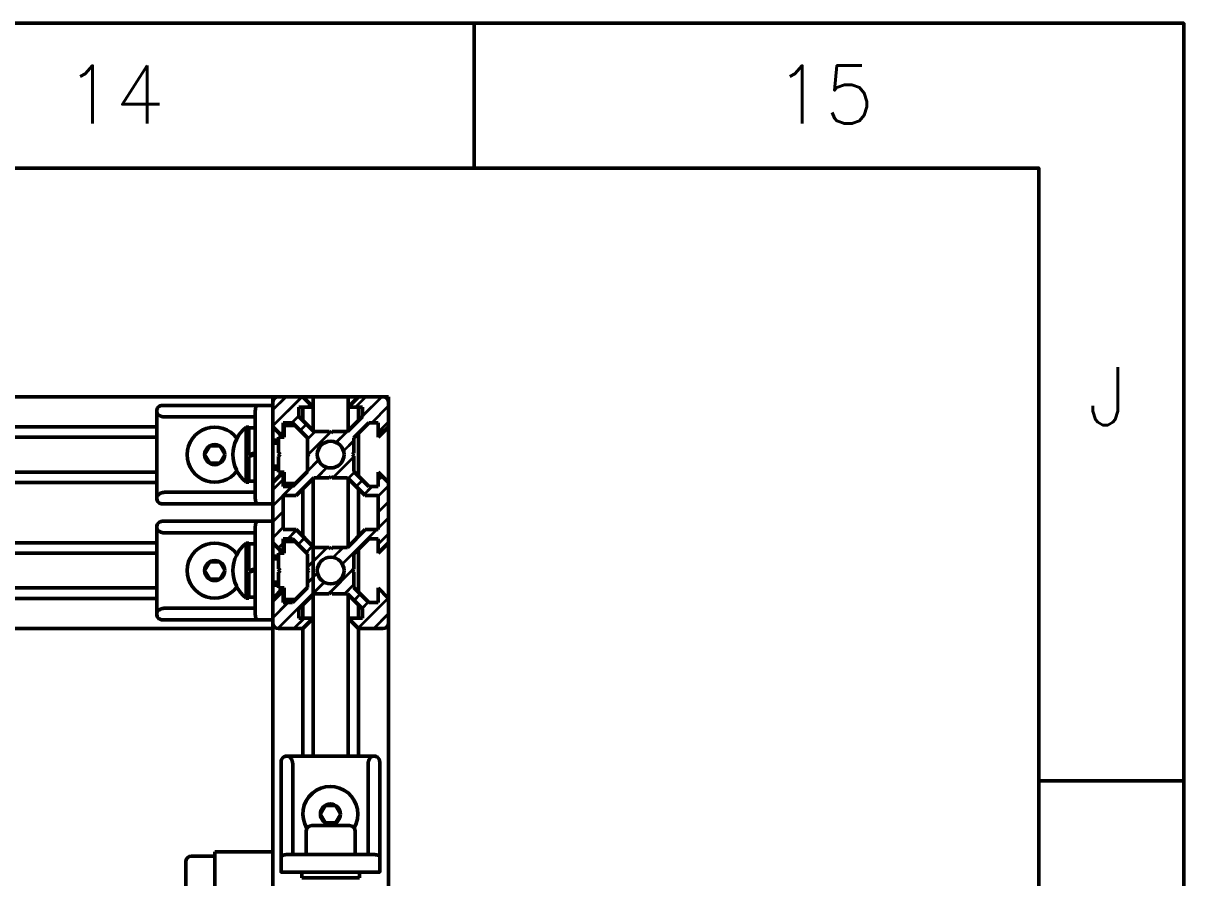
# Model space of a CAD drawing. Extents: x 28090 to 29926, y -10629 to -9321.
# Drawn here: x 29725.5 to 29925.7, y -9468.9 to -9321.4 of the extents above; entities that cross this region are included whole.
import ezdxf

# ---------------------------------------------------------------- set-up
doc = ezdxf.new("R2010")
doc.units = 0
doc.layers.add('Cotas', color=90, linetype='Continuous')
doc.layers.add('Hachura', color=9, linetype='Continuous')
for name, color, linetype, lineweight in [('Fixação e Transmissão', 5, 'Continuous', 50), ('Perfis e Cantoneiras', 2, 'Continuous', 50), ('Peças Usinadas', 120, 'Continuous', 50)]:
    doc.layers.add(name, color=color, linetype=linetype, lineweight=lineweight)
doc.styles.get("Standard").update_dxf_attribs({"font": 'romans.shx'})

msp = doc.modelspace()

# ---------------------------------------------------------------- hatches: boundary and pattern name
at = {"layer": 'Hachura'}
h = msp.add_hatch(dxfattribs=at)
h.set_pattern_fill('JIS_LC_8A', color=256, scale=0.25, angle=180.000005)
h.paths.add_polyline_path([(29784.033, -9422.468), (29783.333, -9421.768), (29781.533, -9419.968), (29781.433, -9419.868), (29778.783, -9419.868), (29778.533, -9419.618), (29778.283, -9419.868), (29775.633, -9419.868), (29775.533, -9419.968), (29773.733, -9421.768), (29773.033, -9422.468), (29773.033, -9424.068), (29773.733, -9424.068), (29775.533, -9424.068), (29773.733, -9425.868), (29769.533, -9425.868, -0.4142136), (29768.533, -9424.868), (29768.533, -9420.668), (29770.333, -9418.868), (29770.333, -9421.368), (29771.933, -9421.368), (29773.733, -9419.568), (29774.533, -9418.768), (29774.533, -9416.118), (29774.783, -9415.868), (29774.533, -9415.618), (29774.533, -9412.968), (29773.733, -9412.168), (29771.933, -9410.368), (29770.333, -9410.368), (29770.333, -9412.868), (29768.533, -9411.068), (29768.533, -9400.668), (29770.333, -9398.868), (29770.333, -9401.368), (29771.933, -9401.368), (29773.733, -9399.568), (29774.533, -9398.768), (29774.533, -9396.118), (29774.783, -9395.868), (29774.533, -9395.618), (29774.533, -9392.968), (29773.733, -9392.168), (29771.933, -9390.368), (29770.333, -9390.368), (29770.333, -9392.868), (29768.533, -9391.068), (29768.533, -9386.868, -0.4142136), (29769.533, -9385.868), (29773.733, -9385.868), (29775.533, -9387.668), (29773.733, -9387.668), (29773.033, -9387.668), (29773.033, -9389.268), (29773.733, -9389.968), (29775.533, -9391.768), (29775.633, -9391.868), (29778.283, -9391.868), (29778.533, -9392.118), (29778.783, -9391.868), (29781.433, -9391.868), (29781.533, -9391.768), (29783.333, -9389.968), (29784.033, -9389.268), (29784.033, -9387.668), (29783.333, -9387.668), (29781.533, -9387.668), (29783.333, -9385.868), (29787.533, -9385.868, -0.4142136), (29788.533, -9386.868), (29788.533, -9391.068), (29786.733, -9392.868), (29786.733, -9390.368), (29785.133, -9390.368), (29783.333, -9392.168), (29782.533, -9392.968), (29782.533, -9395.618), (29782.283, -9395.868), (29782.533, -9396.118), (29782.533, -9398.768), (29783.333, -9399.568), (29785.133, -9401.368), (29786.733, -9401.368), (29786.733, -9398.868), (29788.533, -9400.668), (29788.533, -9411.068), (29786.733, -9412.868), (29786.733, -9410.368), (29785.133, -9410.368), (29783.333, -9412.168), (29782.533, -9412.968), (29782.533, -9415.618), (29782.283, -9415.868), (29782.533, -9416.118), (29782.533, -9418.768), (29783.333, -9419.568), (29785.133, -9421.368), (29786.733, -9421.368), (29786.733, -9418.868), (29788.533, -9420.668), (29788.533, -9424.868, -0.4142136), (29787.533, -9425.868), (29783.333, -9425.868), (29781.533, -9424.068), (29783.333, -9424.068), (29784.033, -9424.068), (29784.033, -9422.468)])
h.paths.add_polyline_path([(29786.733, -9402.928), (29784.493, -9402.928), (29783.333, -9401.768), (29781.533, -9399.968), (29781.433, -9399.868), (29778.783, -9399.868), (29778.533, -9399.618), (29778.283, -9399.868), (29775.633, -9399.868), (29775.533, -9399.968), (29773.733, -9401.768), (29772.573, -9402.928), (29770.333, -9402.928), (29770.333, -9408.808), (29772.573, -9408.808), (29773.733, -9409.968), (29775.533, -9411.768), (29775.633, -9411.868), (29778.283, -9411.868), (29778.533, -9412.118), (29778.783, -9411.868), (29781.433, -9411.868), (29781.533, -9411.768), (29783.333, -9409.968), (29784.493, -9408.808), (29786.733, -9408.808), (29786.733, -9402.928)], flags=16)
h.paths.add_polyline_path([(29776.233, -9415.868, 1), (29780.833, -9415.868, 1), (29776.233, -9415.868)], flags=16)
h.paths.add_polyline_path([(29776.233, -9395.868, 1), (29780.833, -9395.868, 1), (29776.233, -9395.868)], flags=16)

# ---------------------------------------------------------------- linework, layer by layer
at = {"layer": 'Fixação e Transmissão'}
for p, q in [((29763.933, -9391.118), (29764.433, -9391.118)), ((29763.933, -9391.118), (29763.933, -9400.618)), ((29764.433, -9391.118), (29764.433, -9395.868)), ((29764.433, -9391.268), (29764.433, -9395.868)), ((29765.533, -9391.268), (29765.533, -9400.468)), ((29770.533, -9390.868), (29772.433, -9390.868)), ((29770.533, -9390.868), (29770.533, -9392.868)), ((29772.433, -9390.868), (29774.533, -9392.968)), ((29757.667, -9394.368), (29756.801, -9395.868)), ((29759.399, -9394.368), (29760.265, -9395.868)), ((29768.533, -9393.368), (29769.533, -9393.368)), ((29769.533, -9392.868), (29769.533, -9395.568)), ((29769.533, -9392.868), (29770.533, -9392.868)), ((29774.533, -9392.968), (29774.533, -9398.768)), ((29757.667, -9397.368), (29756.801, -9395.868)), ((29759.399, -9397.368), (29760.265, -9395.868)), ((29764.433, -9395.868), (29765.533, -9395.571)), ((29764.433, -9396.166), (29765.533, -9395.868)), ((29764.433, -9396.166), (29764.433, -9400.618)), ((29764.433, -9396.166), (29764.433, -9400.468)), ((29769.533, -9395.568), (29769.833, -9395.868)), ((29769.533, -9396.168), (29769.833, -9395.868)), ((29769.533, -9396.168), (29769.533, -9398.868)), ((29759.399, -9397.368), (29759.399, -9397.368)), ((29768.533, -9398.368), (29769.533, -9398.368)), ((29763.933, -9400.618), (29764.433, -9400.618)), ((29769.533, -9398.868), (29770.533, -9398.868)), ((29770.533, -9398.868), (29770.533, -9400.868)), ((29772.433, -9400.868), (29774.533, -9398.768)), ((29770.533, -9400.868), (29772.433, -9400.868)), ((29763.933, -9411.118), (29764.433, -9411.118)), ((29763.933, -9411.118), (29763.933, -9420.618)), ((29764.433, -9411.118), (29764.433, -9415.868)), ((29764.433, -9411.268), (29764.433, -9415.868)), ((29765.533, -9411.268), (29765.533, -9420.468)), ((29770.533, -9410.868), (29772.433, -9410.868)), ((29770.533, -9410.868), (29770.533, -9412.868)), ((29772.433, -9410.868), (29774.533, -9412.968)), ((29757.667, -9414.368), (29756.801, -9415.868)), ((29759.399, -9414.368), (29760.265, -9415.868)), ((29768.533, -9413.368), (29769.533, -9413.368)), ((29769.533, -9412.868), (29769.533, -9415.568)), ((29769.533, -9412.868), (29770.533, -9412.868)), ((29774.533, -9412.968), (29774.533, -9418.768)), ((29757.667, -9417.368), (29756.801, -9415.868)), ((29759.399, -9417.368), (29760.265, -9415.868)), ((29764.433, -9415.868), (29765.533, -9415.571)), ((29764.433, -9416.166), (29765.533, -9415.868)), ((29764.433, -9416.166), (29764.433, -9420.618)), ((29764.433, -9416.166), (29764.433, -9420.468)), ((29769.533, -9415.568), (29769.833, -9415.868)), ((29769.533, -9416.168), (29769.833, -9415.868)), ((29769.533, -9416.168), (29769.533, -9418.868)), ((29759.399, -9417.368), (29759.399, -9417.368)), ((29768.533, -9418.368), (29769.533, -9418.368)), ((29763.933, -9420.618), (29764.433, -9420.618)), ((29769.533, -9418.868), (29770.533, -9418.868)), ((29770.533, -9418.868), (29770.533, -9420.868)), ((29772.433, -9420.868), (29774.533, -9418.768)), ((29770.533, -9420.868), (29772.433, -9420.868)), ((29777.62, -9456.368), (29776.754, -9457.868)), ((29779.352, -9456.368), (29780.218, -9457.868)), ((29777.62, -9459.368), (29776.754, -9457.868)), ((29779.352, -9459.368), (29780.218, -9457.868)), ((29781.78, -9459.868), (29775.28, -9459.868)), ((29779.352, -9459.368), (29779.352, -9459.368)), ((29774.28, -9460.868), (29774.28, -9464.868)), ((29782.78, -9464.868), (29782.78, -9460.868)), ((29758.533, -9464.368), (29758.533, -9511.368)), ((29758.533, -9464.368), (29768.533, -9464.368)), ((29768.533, -9464.368), (29768.533, -9511.368)), ((29753.533, -9472.618), (29753.533, -9466.118)), ((29754.533, -9465.118), (29758.533, -9465.118)), ((29774.28, -9464.868), (29782.78, -9464.868))]:
    msp.add_line(p, q, dxfattribs=at)
at = {"layer": 'Fixação e Transmissão', "ltscale": 0.1}
for p, q in [((29765.533, -9391.268), (29764.433, -9391.268)), ((29757.667, -9394.368), (29759.399, -9394.368)), ((29757.667, -9397.368), (29759.399, -9397.368)), ((29765.533, -9400.468), (29764.433, -9400.468)), ((29765.533, -9411.268), (29764.433, -9411.268)), ((29757.667, -9414.368), (29759.399, -9414.368)), ((29757.667, -9417.368), (29759.399, -9417.368)), ((29765.533, -9420.468), (29764.433, -9420.468)), ((29777.62, -9456.368), (29779.352, -9456.368)), ((29777.62, -9459.368), (29779.352, -9459.368))]:
    msp.add_line(p, q, dxfattribs=at)
at = {"layer": 'Fixação e Transmissão', "color": 7}
for p, q in [((29773.533, -9467.868), (29783.533, -9467.868)), ((29773.533, -9467.868), (29783.533, -9467.868)), ((29773.533, -9468.868), (29783.533, -9468.868))]:
    msp.add_line(p, q, dxfattribs=at)
at = {"layer": 'Fixação e Transmissão', "color": 7, "ltscale": 0.1}
for p, q in [((29773.533, -9467.868), (29773.533, -9468.868)), ((29783.533, -9467.868), (29783.533, -9468.868))]:
    msp.add_line(p, q, dxfattribs=at)
at = {"layer": 'Fixação e Transmissão'}
for centre in [(29758.533, -9395.868), (29758.533, -9415.868), (29778.486, -9457.868)]:
    msp.add_circle(centre, 1.732, dxfattribs=at)
for centre, radius, start, end in [((29758.533, -9395.868), 4.75, 36.25467, 323.74533), ((29767.822, -9395.868), 6.139, 129.30765, 230.69235), ((29758.533, -9415.868), 4.75, 36.25467, 323.74533), ((29767.822, -9415.868), 6.139, 129.30765, 230.69235), ((29778.486, -9457.868), 4.75, 329.59269, 211.3644), ((29775.28, -9460.868), 1, 90, 180), ((29781.78, -9460.868), 1, 360, 90), ((29754.533, -9466.118), 1, 90, 180)]:
    msp.add_arc(centre, radius, start, end, dxfattribs=at)
at = {"layer": 'Hachura'}
for p, q in [((29768.533, -9393.868), (29769.533, -9393.868)), ((29768.533, -9397.868), (29769.533, -9397.868)), ((29768.533, -9413.868), (29769.533, -9413.868)), ((29768.533, -9417.868), (29769.533, -9417.868))]:
    msp.add_line(p, q, dxfattribs=at)
at = {"layer": 'Perfis e Cantoneiras'}
for p, q in [((29768.533, -9385.868), (29432.533, -9385.868)), ((29768.533, -9945.868), (29768.533, -9385.868)), ((29788.533, -9385.868), (29768.533, -9385.868)), ((29787.533, -9385.868), (29768.533, -9385.868)), ((29768.533, -9387.368), (29768.533, -9385.868)), ((29769.533, -9385.868), (29773.733, -9385.868)), ((29775.533, -9387.668), (29773.733, -9385.868)), ((29775.533, -9391.768), (29775.533, -9385.868)), ((29775.533, -9391.768), (29775.533, -9385.868)), ((29781.533, -9387.668), (29783.333, -9385.868)), ((29781.533, -9391.768), (29781.533, -9385.868)), ((29781.533, -9391.768), (29781.533, -9385.868)), ((29783.333, -9385.868), (29787.533, -9385.868)), ((29788.533, -9945.868), (29788.533, -9385.868)), ((29768.533, -9391.068), (29768.533, -9386.868)), ((29773.033, -9387.668), (29775.533, -9387.668)), ((29773.033, -9389.268), (29773.033, -9387.668)), ((29773.733, -9389.968), (29773.733, -9387.668)), ((29773.733, -9389.968), (29773.733, -9387.668)), ((29781.533, -9387.668), (29784.033, -9387.668)), ((29783.333, -9389.968), (29783.333, -9387.668)), ((29783.333, -9389.968), (29783.333, -9387.668)), ((29784.033, -9389.268), (29784.033, -9387.668)), ((29788.533, -9391.068), (29788.533, -9386.868)), ((29771.933, -9390.368), (29770.333, -9390.368)), ((29770.333, -9392.868), (29770.333, -9390.368)), ((29774.533, -9392.968), (29771.933, -9390.368)), ((29775.633, -9391.868), (29773.033, -9389.268)), ((29781.433, -9391.868), (29784.033, -9389.268)), ((29782.533, -9392.968), (29785.133, -9390.368)), ((29785.133, -9390.368), (29786.733, -9390.368)), ((29786.733, -9392.868), (29786.733, -9390.368)), ((29748.533, -9391.068), (29452.533, -9391.068)), ((29770.333, -9392.868), (29768.533, -9391.068)), ((29775.633, -9391.868), (29778.283, -9391.868)), ((29778.533, -9392.118), (29778.283, -9391.868)), ((29778.533, -9392.118), (29778.783, -9391.868)), ((29778.783, -9391.868), (29781.433, -9391.868)), ((29783.333, -9399.568), (29783.333, -9392.168)), ((29783.333, -9399.568), (29783.333, -9392.168)), ((29786.733, -9392.868), (29788.533, -9391.068)), ((29748.533, -9392.868), (29452.533, -9392.868)), ((29774.533, -9395.618), (29774.533, -9392.968)), ((29782.533, -9395.618), (29782.533, -9392.968)), ((29774.783, -9395.868), (29774.533, -9395.618)), ((29774.783, -9395.868), (29774.533, -9396.118)), ((29774.533, -9398.768), (29774.533, -9396.118)), ((29782.283, -9395.868), (29782.533, -9395.618)), ((29782.283, -9395.868), (29782.533, -9396.118)), ((29782.533, -9398.768), (29782.533, -9396.118)), ((29748.533, -9398.868), (29452.533, -9398.868)), ((29748.533, -9400.668), (29452.533, -9400.668)), ((29770.333, -9398.868), (29768.533, -9400.668)), ((29770.333, -9401.368), (29770.333, -9398.868)), ((29774.533, -9398.768), (29771.933, -9401.368)), ((29775.633, -9399.868), (29772.573, -9402.928)), ((29775.533, -9447.868), (29775.533, -9399.968)), ((29775.533, -9411.768), (29775.533, -9399.968)), ((29775.633, -9399.868), (29778.283, -9399.868)), ((29778.533, -9399.618), (29778.283, -9399.868)), ((29778.533, -9399.618), (29778.783, -9399.868)), ((29778.783, -9399.868), (29781.433, -9399.868)), ((29781.433, -9399.868), (29784.493, -9402.928)), ((29781.533, -9411.768), (29781.533, -9399.968)), ((29781.533, -9411.768), (29781.533, -9399.968)), ((29782.533, -9398.768), (29785.133, -9401.368)), ((29786.733, -9401.368), (29786.733, -9398.868)), ((29786.733, -9398.868), (29788.533, -9400.668)), ((29788.533, -9411.068), (29788.533, -9400.668)), ((29771.933, -9401.368), (29770.333, -9401.368)), ((29773.733, -9409.968), (29773.733, -9401.768)), ((29773.733, -9409.968), (29773.733, -9401.768)), ((29783.333, -9409.968), (29783.333, -9401.768)), ((29783.333, -9409.968), (29783.333, -9401.768)), ((29785.133, -9401.368), (29786.733, -9401.368)), ((29768.533, -9407.368), (29768.533, -9404.368)), ((29770.333, -9408.808), (29770.333, -9402.928)), ((29772.573, -9402.928), (29770.333, -9402.928)), ((29784.493, -9402.928), (29786.733, -9402.928)), ((29786.733, -9408.808), (29786.733, -9402.928)), ((29772.573, -9408.808), (29770.333, -9408.808)), ((29771.933, -9410.368), (29770.333, -9410.368)), ((29770.333, -9412.868), (29770.333, -9410.368)), ((29774.533, -9412.968), (29771.933, -9410.368)), ((29775.633, -9411.868), (29772.573, -9408.808)), ((29781.433, -9411.868), (29784.493, -9408.808)), ((29782.533, -9412.968), (29785.133, -9410.368)), ((29784.493, -9408.808), (29786.733, -9408.808)), ((29785.133, -9410.368), (29786.733, -9410.368)), ((29786.733, -9412.868), (29786.733, -9410.368)), ((29748.533, -9411.068), (29452.533, -9411.068)), ((29770.333, -9412.868), (29768.533, -9411.068)), ((29775.633, -9411.868), (29778.283, -9411.868)), ((29778.533, -9412.118), (29778.283, -9411.868)), ((29778.533, -9412.118), (29778.783, -9411.868)), ((29778.783, -9411.868), (29781.433, -9411.868)), ((29783.333, -9419.568), (29783.333, -9412.168)), ((29783.333, -9419.568), (29783.333, -9412.168)), ((29786.733, -9412.868), (29788.533, -9411.068)), ((29748.533, -9412.868), (29452.533, -9412.868)), ((29774.533, -9415.618), (29774.533, -9412.968)), ((29782.533, -9415.618), (29782.533, -9412.968)), ((29774.783, -9415.868), (29774.533, -9415.618)), ((29774.783, -9415.868), (29774.533, -9416.118)), ((29774.533, -9418.768), (29774.533, -9416.118)), ((29782.283, -9415.868), (29782.533, -9415.618)), ((29782.283, -9415.868), (29782.533, -9416.118)), ((29782.533, -9418.768), (29782.533, -9416.118)), ((29748.533, -9418.868), (29452.533, -9418.868)), ((29748.533, -9420.668), (29452.533, -9420.668)), ((29770.333, -9418.868), (29768.533, -9420.668)), ((29768.533, -9424.868), (29768.533, -9420.668)), ((29770.333, -9421.368), (29770.333, -9418.868)), ((29774.533, -9418.768), (29771.933, -9421.368)), ((29775.633, -9419.868), (29773.033, -9422.468)), ((29775.633, -9419.868), (29778.283, -9419.868)), ((29778.533, -9419.618), (29778.283, -9419.868)), ((29778.533, -9419.618), (29778.783, -9419.868)), ((29778.783, -9419.868), (29781.433, -9419.868)), ((29781.433, -9419.868), (29784.033, -9422.468)), ((29781.533, -9447.868), (29781.533, -9419.968)), ((29782.533, -9418.768), (29785.133, -9421.368)), ((29786.733, -9421.368), (29786.733, -9418.868)), ((29786.733, -9418.868), (29788.533, -9420.668)), ((29788.533, -9424.868), (29788.533, -9420.668)), ((29771.933, -9421.368), (29770.333, -9421.368)), ((29773.033, -9422.468), (29773.033, -9424.068)), ((29773.733, -9424.068), (29773.733, -9421.768)), ((29773.733, -9424.068), (29773.733, -9421.768)), ((29783.333, -9424.068), (29783.333, -9421.768)), ((29783.333, -9424.068), (29783.333, -9421.768)), ((29784.033, -9422.468), (29784.033, -9424.068)), ((29785.133, -9421.368), (29786.733, -9421.368)), ((29773.033, -9424.068), (29775.533, -9424.068)), ((29775.533, -9424.068), (29773.733, -9425.868)), ((29781.533, -9424.068), (29783.333, -9425.868)), ((29781.533, -9424.068), (29784.033, -9424.068)), ((29768.533, -9425.868), (29432.533, -9425.868)), ((29769.533, -9425.868), (29773.733, -9425.868)), ((29773.733, -9447.868), (29773.733, -9425.868)), ((29783.333, -9447.868), (29783.333, -9425.868)), ((29783.333, -9425.868), (29787.533, -9425.868))]:
    msp.add_line(p, q, dxfattribs=at)
at = {"layer": 'Perfis e Cantoneiras', "color": 30}
for p, q in [((29748.533, -9403.368), (29748.533, -9388.368)), ((29748.533, -9403.368), (29748.533, -9388.368)), ((29749.533, -9387.368), (29765.947, -9387.368)), ((29765.947, -9387.368), (29749.533, -9387.368)), ((29765.533, -9388.368), (29765.533, -9403.368)), ((29765.533, -9388.368), (29765.533, -9403.368)), ((29768.533, -9387.368), (29765.947, -9387.368)), ((29765.947, -9387.368), (29768.533, -9387.368)), ((29768.533, -9387.368), (29768.533, -9387.368)), ((29768.533, -9404.368), (29768.533, -9387.368)), ((29765.533, -9389.368), (29749.947, -9389.368)), ((29765.533, -9389.368), (29749.947, -9389.368)), ((29749.947, -9402.368), (29765.533, -9402.368)), ((29765.533, -9402.368), (29749.947, -9402.368)), ((29765.947, -9404.368), (29749.533, -9404.368)), ((29765.947, -9404.368), (29749.533, -9404.368)), ((29768.533, -9404.368), (29765.947, -9404.368)), ((29768.533, -9404.368), (29765.947, -9404.368)), ((29748.533, -9423.368), (29748.533, -9408.368)), ((29748.533, -9423.368), (29748.533, -9408.368)), ((29749.533, -9407.368), (29765.947, -9407.368)), ((29765.947, -9407.368), (29749.533, -9407.368)), ((29765.533, -9408.368), (29765.533, -9423.368)), ((29765.533, -9408.368), (29765.533, -9423.368)), ((29768.533, -9407.368), (29765.947, -9407.368)), ((29765.947, -9407.368), (29768.533, -9407.368)), ((29768.533, -9407.368), (29768.533, -9418.368)), ((29768.533, -9413.368), (29768.533, -9408.368)), ((29765.533, -9409.368), (29749.947, -9409.368)), ((29765.533, -9409.368), (29749.947, -9409.368)), ((29768.533, -9423.368), (29768.533, -9418.368)), ((29768.533, -9418.368), (29768.533, -9424.368)), ((29749.947, -9422.368), (29765.533, -9422.368)), ((29765.533, -9422.368), (29749.947, -9422.368)), ((29765.947, -9424.368), (29749.533, -9424.368)), ((29765.947, -9424.368), (29749.533, -9424.368)), ((29768.533, -9424.368), (29765.947, -9424.368)), ((29768.533, -9424.368), (29765.947, -9424.368)), ((29785.986, -9447.868), (29770.986, -9447.868)), ((29785.986, -9447.868), (29770.986, -9447.868)), ((29769.986, -9448.868), (29769.986, -9465.282)), ((29769.986, -9465.282), (29769.986, -9448.868)), ((29771.986, -9464.868), (29771.986, -9449.282)), ((29771.986, -9464.868), (29771.986, -9449.282)), ((29784.986, -9449.282), (29784.986, -9464.868)), ((29784.986, -9464.868), (29784.986, -9449.282)), ((29786.986, -9465.282), (29786.986, -9448.868)), ((29786.986, -9465.282), (29786.986, -9448.868)), ((29769.986, -9467.868), (29769.986, -9465.282)), ((29769.986, -9465.282), (29769.986, -9467.868)), ((29770.986, -9464.868), (29785.986, -9464.868)), ((29770.986, -9464.868), (29785.986, -9464.868)), ((29786.986, -9467.868), (29786.986, -9465.282)), ((29786.986, -9467.868), (29786.986, -9465.282)), ((29770.986, -9467.868), (29785.986, -9467.868)), ((29785.986, -9467.868), (29770.986, -9467.868))]:
    msp.add_line(p, q, dxfattribs=at)
at = {"layer": 'Perfis e Cantoneiras'}
for centre in [(29778.533, -9395.868), (29778.533, -9415.868)]:
    msp.add_circle(centre, 2.3, dxfattribs=at)
for centre, start, end in [((29769.533, -9386.868), 90, 180), ((29787.533, -9386.868), 360, 90), ((29769.533, -9424.868), 180, 270), ((29787.533, -9424.868), 270, 360)]:
    msp.add_arc(centre, 1, start, end, dxfattribs=at)
at = {"layer": 'Perfis e Cantoneiras', "color": 30}
for centre, start, end in [((29749.533, -9388.368), 157.5, 180), ((29749.533, -9388.368), 90, 101.25), ((29749.533, -9403.368), 180, 202.4993), ((29749.533, -9403.368), 258.75, 270), ((29749.533, -9408.368), 157.5, 180), ((29749.533, -9408.368), 90, 101.25), ((29749.533, -9423.368), 180, 202.4993), ((29749.533, -9423.368), 258.75, 270), ((29770.986, -9448.868), 168.75, 180), ((29770.986, -9448.868), 90, 112.5), ((29785.986, -9448.868), 67.5007, 90), ((29785.986, -9448.868), 0, 11.25)]:
    msp.add_arc(centre, 1, start, end, dxfattribs=at)
for points, degree in [([(29748.533, -9388.368), (29748.533, -9388.172), (29748.609, -9387.986)], 2), ([(29748.609, -9387.986), (29748.533, -9388.172), (29748.533, -9388.368)], 2), ([(29748.533, -9388.368), (29748.533, -9388.271), (29748.552, -9388.175)], 2), ([(29748.641, -9388.751), (29748.533, -9388.565), (29748.533, -9388.368)], 2), ([(29748.533, -9388.368), (29748.533, -9388.467), (29748.56, -9388.564)], 2), ([(29748.552, -9388.172), (29748.572, -9388.076), (29748.609, -9387.986)], 2), ([(29748.56, -9388.564), (29748.587, -9388.66), (29748.641, -9388.751)], 2), ([(29748.609, -9387.986), (29748.681, -9387.809), (29748.826, -9387.661)], 2), ([(29748.826, -9387.661), (29748.681, -9387.809), (29748.609, -9387.986)], 2), ([(29748.609, -9387.986), (29748.647, -9387.895), (29748.702, -9387.813)], 2), ([(29748.702, -9387.813), (29748.756, -9387.731), (29748.826, -9387.661)], 2), ([(29748.826, -9387.661), (29748.951, -9387.532), (29749.15, -9387.445)], 2), ([(29749.15, -9387.445), (29748.951, -9387.532), (29748.826, -9387.661)], 2), ([(29748.826, -9387.661), (29748.896, -9387.592), (29748.977, -9387.537)], 2), ([(29748.977, -9387.537), (29749.059, -9387.483), (29749.149, -9387.445)], 2), ([(29749.15, -9387.445), (29749.24, -9387.407), (29749.336, -9387.388)], 2), ([(29749.15, -9387.445), (29749.231, -9387.41), (29749.338, -9387.388)], 2), ([(29749.338, -9387.388), (29749.231, -9387.41), (29749.15, -9387.445)], 2), ([(29749.338, -9387.388), (29749.434, -9387.369), (29749.532, -9387.368)], 2), ([(29749.338, -9387.388), (29749.402, -9387.372), (29749.533, -9387.368)], 2), ([(29749.533, -9387.368), (29749.402, -9387.372), (29749.338, -9387.388)], 2), ([(29765.565, -9387.986), (29765.533, -9388.172), (29765.533, -9388.368)], 2), ([(29765.533, -9388.368), (29765.533, -9388.172), (29765.565, -9387.986)], 2), ([(29765.533, -9388.564), (29765.533, -9388.368)], 1), ([(29765.533, -9388.368), (29765.533, -9388.565), (29765.533, -9388.751)], 2), ([(29765.654, -9387.661), (29765.594, -9387.809), (29765.565, -9387.986)], 2), ([(29765.565, -9387.986), (29765.594, -9387.809), (29765.654, -9387.661)], 2), ([(29765.789, -9387.445), (29765.706, -9387.532), (29765.654, -9387.661)], 2), ([(29765.654, -9387.661), (29765.706, -9387.532), (29765.789, -9387.445)], 2), ([(29765.866, -9387.388), (29765.822, -9387.41), (29765.789, -9387.445)], 2), ([(29765.789, -9387.445), (29765.822, -9387.41), (29765.866, -9387.388)], 2), ([(29765.947, -9387.368), (29765.893, -9387.372), (29765.866, -9387.388)], 2), ([(29765.866, -9387.388), (29765.893, -9387.372), (29765.947, -9387.368)], 2), ([(29748.947, -9389.076), (29748.742, -9388.928), (29748.641, -9388.751)], 2), ([(29748.641, -9388.751), (29748.694, -9388.842), (29748.771, -9388.924)], 2), ([(29748.771, -9388.924), (29748.849, -9389.006), (29748.947, -9389.076)], 2), ([(29749.406, -9389.292), (29749.124, -9389.205), (29748.947, -9389.076)], 2), ([(29748.947, -9389.076), (29749.046, -9389.145), (29749.161, -9389.2)], 2), ([(29749.161, -9389.2), (29749.277, -9389.255), (29749.406, -9389.292)], 2), ([(29749.671, -9389.349), (29749.52, -9389.327), (29749.406, -9389.292)], 2), ([(29749.406, -9389.292), (29749.535, -9389.33), (29749.671, -9389.349)], 2), ([(29749.947, -9389.368), (29749.762, -9389.365), (29749.671, -9389.349)], 2), ([(29749.671, -9389.349), (29749.808, -9389.368), (29749.947, -9389.368)], 2), ([(29765.533, -9388.751), (29765.533, -9388.927), (29765.533, -9389.075)], 2), ([(29765.533, -9389.076), (29765.533, -9389.205), (29765.533, -9389.292)], 2), ([(29765.533, -9389.292), (29765.533, -9389.327), (29765.533, -9389.349)], 2), ([(29765.533, -9389.349), (29765.533, -9389.365), (29765.533, -9389.368)], 2), ([(29769.533, -9393.868), (29768.533, -9393.868)], 1), ([(29769.533, -9393.868), (29769.533, -9393.868), (29769.533, -9393.926)], 2), ([(29769.533, -9393.926), (29769.533, -9393.983), (29769.533, -9394.088)], 2), ([(29769.533, -9394.088), (29769.533, -9394.194), (29769.533, -9394.331)], 2), ([(29769.533, -9394.331), (29769.533, -9394.469), (29769.533, -9394.618)], 2), ([(29769.533, -9397.868), (29768.533, -9397.868)], 1), ([(29769.533, -9397.118), (29769.533, -9397.268), (29769.533, -9397.406)], 2), ([(29769.533, -9397.406), (29769.533, -9397.543), (29769.533, -9397.649)], 2), ([(29769.533, -9397.649), (29769.533, -9397.754), (29769.533, -9397.811)], 2), ([(29769.533, -9397.811), (29769.533, -9397.868), (29769.533, -9397.868)], 2), ([(29748.641, -9402.986), (29748.742, -9402.809), (29748.947, -9402.661)], 2), ([(29748.947, -9402.661), (29748.849, -9402.731), (29748.771, -9402.813)], 2), ([(29748.947, -9402.661), (29749.124, -9402.532), (29749.406, -9402.445)], 2), ([(29749.161, -9402.537), (29749.046, -9402.592), (29748.947, -9402.661)], 2), ([(29749.406, -9402.445), (29749.277, -9402.482), (29749.161, -9402.537)], 2), ([(29749.406, -9402.445), (29749.52, -9402.41), (29749.671, -9402.388)], 2), ([(29749.671, -9402.388), (29749.535, -9402.407), (29749.406, -9402.445)], 2), ([(29749.671, -9402.388), (29749.762, -9402.372), (29749.947, -9402.368)], 2), ([(29749.947, -9402.368), (29749.808, -9402.368), (29749.671, -9402.388)], 2), ([(29765.533, -9402.368), (29765.533, -9402.372), (29765.533, -9402.388)], 2), ([(29765.533, -9402.388), (29765.533, -9402.41), (29765.533, -9402.445)], 2), ([(29765.533, -9402.445), (29765.533, -9402.532), (29765.533, -9402.661)], 2), ([(29765.533, -9402.662), (29765.533, -9402.81), (29765.533, -9402.986)], 2), ([(29748.533, -9403.368), (29748.533, -9403.172), (29748.641, -9402.986)], 2), ([(29748.56, -9403.173), (29748.533, -9403.27), (29748.533, -9403.368)], 2), ([(29748.552, -9403.564), (29748.533, -9403.467), (29748.533, -9403.368)], 2), ([(29748.609, -9403.751), (29748.533, -9403.565), (29748.533, -9403.368)], 2), ([(29748.533, -9403.368), (29748.533, -9403.565), (29748.609, -9403.751)], 2), ([(29748.609, -9403.751), (29748.572, -9403.661), (29748.552, -9403.565)], 2), ([(29748.641, -9402.986), (29748.587, -9403.077), (29748.56, -9403.173)], 2), ([(29748.702, -9403.924), (29748.647, -9403.842), (29748.609, -9403.751)], 2), ([(29748.826, -9404.076), (29748.681, -9403.928), (29748.609, -9403.751)], 2), ([(29748.609, -9403.751), (29748.681, -9403.928), (29748.826, -9404.076)], 2), ([(29748.771, -9402.813), (29748.694, -9402.895), (29748.641, -9402.986)], 2), ([(29748.826, -9404.076), (29748.756, -9404.006), (29748.702, -9403.924)], 2), ([(29748.977, -9404.2), (29748.896, -9404.145), (29748.826, -9404.076)], 2), ([(29749.15, -9404.292), (29748.951, -9404.205), (29748.826, -9404.076)], 2), ([(29748.826, -9404.076), (29748.951, -9404.205), (29749.15, -9404.292)], 2), ([(29749.15, -9404.292), (29749.059, -9404.255), (29748.977, -9404.2)], 2), ([(29749.338, -9404.349), (29749.241, -9404.33), (29749.15, -9404.292)], 2), ([(29749.338, -9404.349), (29749.231, -9404.327), (29749.15, -9404.292)], 2), ([(29749.15, -9404.292), (29749.231, -9404.327), (29749.338, -9404.349)], 2), ([(29749.532, -9404.368), (29749.434, -9404.368), (29749.338, -9404.349)], 2), ([(29749.533, -9404.368), (29749.402, -9404.365), (29749.338, -9404.349)], 2), ([(29749.338, -9404.349), (29749.402, -9404.365), (29749.533, -9404.368)], 2), ([(29765.533, -9402.986), (29765.533, -9403.172), (29765.533, -9403.368)], 2), ([(29765.533, -9403.368), (29765.533, -9403.173)], 1), ([(29765.533, -9403.368), (29765.533, -9403.565), (29765.565, -9403.751)], 2), ([(29765.565, -9403.751), (29765.533, -9403.565), (29765.533, -9403.368)], 2), ([(29765.565, -9403.751), (29765.594, -9403.928), (29765.654, -9404.076)], 2), ([(29765.654, -9404.076), (29765.594, -9403.928), (29765.565, -9403.751)], 2), ([(29765.654, -9404.076), (29765.706, -9404.205), (29765.789, -9404.292)], 2), ([(29765.789, -9404.292), (29765.706, -9404.205), (29765.654, -9404.076)], 2), ([(29765.789, -9404.292), (29765.822, -9404.327), (29765.866, -9404.349)], 2), ([(29765.866, -9404.349), (29765.822, -9404.327), (29765.789, -9404.292)], 2), ([(29765.866, -9404.349), (29765.893, -9404.365), (29765.947, -9404.368)], 2), ([(29765.947, -9404.368), (29765.893, -9404.365), (29765.866, -9404.349)], 2), ([(29748.533, -9408.368), (29748.533, -9408.172), (29748.609, -9407.986)], 2), ([(29748.609, -9407.986), (29748.533, -9408.172), (29748.533, -9408.368)], 2), ([(29748.533, -9408.368), (29748.533, -9408.271), (29748.552, -9408.175)], 2), ([(29748.641, -9408.751), (29748.533, -9408.565), (29748.533, -9408.368)], 2), ([(29748.533, -9408.368), (29748.533, -9408.467), (29748.56, -9408.564)], 2), ([(29748.552, -9408.172), (29748.572, -9408.076), (29748.609, -9407.986)], 2), ([(29748.56, -9408.564), (29748.587, -9408.66), (29748.641, -9408.751)], 2), ([(29748.609, -9407.986), (29748.681, -9407.809), (29748.826, -9407.661)], 2), ([(29748.826, -9407.661), (29748.681, -9407.809), (29748.609, -9407.986)], 2), ([(29748.609, -9407.986), (29748.647, -9407.895), (29748.702, -9407.813)], 2), ([(29748.702, -9407.813), (29748.756, -9407.731), (29748.826, -9407.661)], 2), ([(29748.826, -9407.661), (29748.951, -9407.532), (29749.15, -9407.445)], 2), ([(29749.15, -9407.445), (29748.951, -9407.532), (29748.826, -9407.661)], 2), ([(29748.826, -9407.661), (29748.896, -9407.592), (29748.977, -9407.537)], 2), ([(29748.977, -9407.537), (29749.059, -9407.483), (29749.149, -9407.445)], 2), ([(29749.15, -9407.445), (29749.24, -9407.407), (29749.336, -9407.388)], 2), ([(29749.15, -9407.445), (29749.231, -9407.41), (29749.338, -9407.388)], 2), ([(29749.338, -9407.388), (29749.231, -9407.41), (29749.15, -9407.445)], 2), ([(29749.338, -9407.388), (29749.434, -9407.369), (29749.532, -9407.368)], 2), ([(29749.338, -9407.388), (29749.402, -9407.372), (29749.533, -9407.368)], 2), ([(29749.533, -9407.368), (29749.402, -9407.372), (29749.338, -9407.388)], 2), ([(29765.565, -9407.986), (29765.533, -9408.172), (29765.533, -9408.368)], 2), ([(29765.533, -9408.368), (29765.533, -9408.172), (29765.565, -9407.986)], 2), ([(29765.533, -9408.564), (29765.533, -9408.368)], 1), ([(29765.533, -9408.368), (29765.533, -9408.565), (29765.533, -9408.751)], 2), ([(29765.654, -9407.661), (29765.594, -9407.809), (29765.565, -9407.986)], 2), ([(29765.565, -9407.986), (29765.594, -9407.809), (29765.654, -9407.661)], 2), ([(29765.789, -9407.445), (29765.706, -9407.532), (29765.654, -9407.661)], 2), ([(29765.654, -9407.661), (29765.706, -9407.532), (29765.789, -9407.445)], 2), ([(29765.866, -9407.388), (29765.822, -9407.41), (29765.789, -9407.445)], 2), ([(29765.789, -9407.445), (29765.822, -9407.41), (29765.866, -9407.388)], 2), ([(29765.947, -9407.368), (29765.893, -9407.372), (29765.866, -9407.388)], 2), ([(29765.866, -9407.388), (29765.893, -9407.372), (29765.947, -9407.368)], 2), ([(29748.947, -9409.076), (29748.742, -9408.928), (29748.641, -9408.751)], 2), ([(29748.641, -9408.751), (29748.694, -9408.842), (29748.771, -9408.924)], 2), ([(29748.771, -9408.924), (29748.849, -9409.006), (29748.947, -9409.076)], 2), ([(29749.406, -9409.292), (29749.124, -9409.205), (29748.947, -9409.076)], 2), ([(29748.947, -9409.076), (29749.046, -9409.145), (29749.161, -9409.2)], 2), ([(29749.161, -9409.2), (29749.277, -9409.255), (29749.406, -9409.292)], 2), ([(29749.671, -9409.349), (29749.52, -9409.327), (29749.406, -9409.292)], 2), ([(29749.406, -9409.292), (29749.535, -9409.33), (29749.671, -9409.349)], 2), ([(29749.947, -9409.368), (29749.762, -9409.365), (29749.671, -9409.349)], 2), ([(29749.671, -9409.349), (29749.808, -9409.368), (29749.947, -9409.368)], 2), ([(29765.533, -9408.751), (29765.533, -9408.927), (29765.533, -9409.075)], 2), ([(29765.533, -9409.076), (29765.533, -9409.205), (29765.533, -9409.292)], 2), ([(29765.533, -9409.292), (29765.533, -9409.327), (29765.533, -9409.349)], 2), ([(29765.533, -9409.349), (29765.533, -9409.365), (29765.533, -9409.368)], 2), ([(29769.533, -9413.868), (29768.533, -9413.868)], 1), ([(29769.533, -9413.868), (29768.533, -9413.868)], 1), ([(29769.533, -9413.868), (29769.533, -9413.868), (29769.533, -9413.926)], 2), ([(29769.533, -9413.868), (29769.533, -9413.868), (29769.533, -9413.926)], 2), ([(29769.533, -9413.926), (29769.533, -9413.983), (29769.533, -9414.088)], 2), ([(29769.533, -9413.926), (29769.533, -9413.983), (29769.533, -9414.088)], 2), ([(29769.533, -9414.088), (29769.533, -9414.194), (29769.533, -9414.331)], 2), ([(29769.533, -9414.088), (29769.533, -9414.194), (29769.533, -9414.331)], 2), ([(29769.533, -9414.331), (29769.533, -9414.469), (29769.533, -9414.618)], 2), ([(29769.533, -9414.331), (29769.533, -9414.469), (29769.533, -9414.618)], 2), ([(29769.533, -9417.868), (29768.533, -9417.868)], 1), ([(29769.533, -9417.868), (29768.533, -9417.868)], 1), ([(29769.533, -9417.118), (29769.533, -9417.268), (29769.533, -9417.406)], 2), ([(29769.533, -9417.406), (29769.533, -9417.543), (29769.533, -9417.649)], 2), ([(29769.533, -9417.406), (29769.533, -9417.543), (29769.533, -9417.649)], 2), ([(29769.533, -9417.649), (29769.533, -9417.754), (29769.533, -9417.811)], 2), ([(29769.533, -9417.649), (29769.533, -9417.754), (29769.533, -9417.811)], 2), ([(29769.533, -9417.811), (29769.533, -9417.868), (29769.533, -9417.868)], 2), ([(29769.533, -9417.811), (29769.533, -9417.868), (29769.533, -9417.868)], 2), ([(29748.641, -9422.986), (29748.742, -9422.809), (29748.947, -9422.661)], 2), ([(29748.947, -9422.661), (29748.849, -9422.731), (29748.771, -9422.813)], 2), ([(29748.947, -9422.661), (29749.124, -9422.532), (29749.406, -9422.445)], 2), ([(29749.161, -9422.537), (29749.046, -9422.592), (29748.947, -9422.661)], 2), ([(29749.406, -9422.445), (29749.277, -9422.482), (29749.161, -9422.537)], 2), ([(29749.406, -9422.445), (29749.52, -9422.41), (29749.671, -9422.388)], 2), ([(29749.671, -9422.388), (29749.535, -9422.407), (29749.406, -9422.445)], 2), ([(29749.671, -9422.388), (29749.762, -9422.372), (29749.947, -9422.368)], 2), ([(29749.947, -9422.368), (29749.808, -9422.368), (29749.671, -9422.388)], 2), ([(29765.533, -9422.368), (29765.533, -9422.372), (29765.533, -9422.388)], 2), ([(29765.533, -9422.388), (29765.533, -9422.41), (29765.533, -9422.445)], 2), ([(29765.533, -9422.445), (29765.533, -9422.532), (29765.533, -9422.661)], 2), ([(29765.533, -9422.662), (29765.533, -9422.81), (29765.533, -9422.986)], 2), ([(29748.533, -9423.368), (29748.533, -9423.172), (29748.641, -9422.986)], 2), ([(29748.56, -9423.173), (29748.533, -9423.27), (29748.533, -9423.368)], 2), ([(29748.552, -9423.564), (29748.533, -9423.467), (29748.533, -9423.368)], 2), ([(29748.609, -9423.751), (29748.533, -9423.565), (29748.533, -9423.368)], 2), ([(29748.533, -9423.368), (29748.533, -9423.565), (29748.609, -9423.751)], 2), ([(29748.609, -9423.751), (29748.572, -9423.661), (29748.552, -9423.565)], 2), ([(29748.641, -9422.986), (29748.587, -9423.077), (29748.56, -9423.173)], 2), ([(29748.702, -9423.924), (29748.647, -9423.842), (29748.609, -9423.751)], 2), ([(29748.826, -9424.076), (29748.681, -9423.928), (29748.609, -9423.751)], 2), ([(29748.609, -9423.751), (29748.681, -9423.928), (29748.826, -9424.076)], 2), ([(29748.771, -9422.813), (29748.694, -9422.895), (29748.641, -9422.986)], 2), ([(29748.826, -9424.076), (29748.756, -9424.006), (29748.702, -9423.924)], 2), ([(29748.977, -9424.2), (29748.896, -9424.145), (29748.826, -9424.076)], 2), ([(29749.15, -9424.292), (29748.951, -9424.205), (29748.826, -9424.076)], 2), ([(29748.826, -9424.076), (29748.951, -9424.205), (29749.15, -9424.292)], 2), ([(29749.15, -9424.292), (29749.059, -9424.255), (29748.977, -9424.2)], 2), ([(29749.338, -9424.349), (29749.241, -9424.33), (29749.15, -9424.292)], 2), ([(29749.338, -9424.349), (29749.231, -9424.327), (29749.15, -9424.292)], 2), ([(29749.15, -9424.292), (29749.231, -9424.327), (29749.338, -9424.349)], 2), ([(29749.532, -9424.368), (29749.434, -9424.368), (29749.338, -9424.349)], 2), ([(29749.533, -9424.368), (29749.402, -9424.365), (29749.338, -9424.349)], 2), ([(29749.338, -9424.349), (29749.402, -9424.365), (29749.533, -9424.368)], 2), ([(29765.533, -9422.986), (29765.533, -9423.172), (29765.533, -9423.368)], 2), ([(29765.533, -9423.368), (29765.533, -9423.173)], 1), ([(29765.533, -9423.368), (29765.533, -9423.565), (29765.565, -9423.751)], 2), ([(29765.565, -9423.751), (29765.533, -9423.565), (29765.533, -9423.368)], 2), ([(29765.565, -9423.751), (29765.594, -9423.928), (29765.654, -9424.076)], 2), ([(29765.654, -9424.076), (29765.594, -9423.928), (29765.565, -9423.751)], 2), ([(29765.654, -9424.076), (29765.706, -9424.205), (29765.789, -9424.292)], 2), ([(29765.789, -9424.292), (29765.706, -9424.205), (29765.654, -9424.076)], 2), ([(29765.789, -9424.292), (29765.822, -9424.327), (29765.866, -9424.349)], 2), ([(29765.866, -9424.349), (29765.822, -9424.327), (29765.789, -9424.292)], 2), ([(29765.866, -9424.349), (29765.893, -9424.365), (29765.947, -9424.368)], 2), ([(29765.947, -9424.368), (29765.893, -9424.365), (29765.866, -9424.349)], 2), ([(29770.006, -9448.673), (29769.986, -9448.769), (29769.986, -9448.867)], 2), ([(29770.006, -9448.673), (29769.99, -9448.737), (29769.986, -9448.868)], 2), ([(29769.986, -9448.868), (29769.99, -9448.737), (29770.006, -9448.673)], 2), ([(29770.062, -9448.485), (29770.025, -9448.575), (29770.006, -9448.671)], 2), ([(29770.062, -9448.485), (29770.028, -9448.566), (29770.006, -9448.673)], 2), ([(29770.006, -9448.673), (29770.028, -9448.566), (29770.062, -9448.485)], 2), ([(29770.279, -9448.161), (29770.15, -9448.286), (29770.062, -9448.485)], 2), ([(29770.062, -9448.485), (29770.15, -9448.286), (29770.279, -9448.161)], 2), ([(29770.155, -9448.312), (29770.101, -9448.394), (29770.063, -9448.484)], 2), ([(29770.279, -9448.161), (29770.21, -9448.231), (29770.155, -9448.312)], 2), ([(29770.604, -9447.944), (29770.427, -9448.016), (29770.279, -9448.161)], 2), ([(29770.279, -9448.161), (29770.427, -9448.016), (29770.604, -9447.944)], 2), ([(29770.431, -9448.037), (29770.349, -9448.091), (29770.279, -9448.161)], 2), ([(29770.604, -9447.944), (29770.513, -9447.982), (29770.431, -9448.037)], 2), ([(29770.986, -9447.868), (29770.79, -9447.868), (29770.604, -9447.944)], 2), ([(29770.604, -9447.944), (29770.79, -9447.868), (29770.986, -9447.868)], 2), ([(29770.79, -9447.887), (29770.694, -9447.907), (29770.604, -9447.944)], 2), ([(29770.986, -9447.868), (29770.888, -9447.868), (29770.792, -9447.887)], 2), ([(29771.369, -9447.976), (29771.183, -9447.868), (29770.986, -9447.868)], 2), ([(29770.986, -9447.868), (29771.085, -9447.868), (29771.181, -9447.895)], 2), ([(29771.181, -9447.895), (29771.278, -9447.922), (29771.369, -9447.976)], 2), ([(29771.693, -9448.282), (29771.545, -9448.077), (29771.369, -9447.976)], 2), ([(29771.369, -9447.976), (29771.46, -9448.029), (29771.542, -9448.106)], 2), ([(29771.542, -9448.106), (29771.624, -9448.184), (29771.693, -9448.282)], 2), ([(29771.91, -9448.741), (29771.823, -9448.459), (29771.693, -9448.282)], 2), ([(29771.693, -9448.282), (29771.763, -9448.381), (29771.818, -9448.496)], 2), ([(29771.818, -9448.496), (29771.872, -9448.612), (29771.91, -9448.741)], 2), ([(29771.967, -9449.006), (29771.945, -9448.855), (29771.91, -9448.741)], 2), ([(29771.91, -9448.741), (29771.948, -9448.87), (29771.967, -9449.006)], 2), ([(29785.062, -9448.741), (29785.028, -9448.855), (29785.006, -9449.006)], 2), ([(29785.006, -9449.006), (29785.025, -9448.87), (29785.062, -9448.741)], 2), ([(29785.279, -9448.282), (29785.15, -9448.459), (29785.062, -9448.741)], 2), ([(29785.062, -9448.741), (29785.1, -9448.612), (29785.155, -9448.496)], 2), ([(29785.155, -9448.496), (29785.21, -9448.381), (29785.279, -9448.282)], 2), ([(29785.604, -9447.976), (29785.427, -9448.077), (29785.279, -9448.282)], 2), ([(29785.279, -9448.282), (29785.349, -9448.184), (29785.431, -9448.106)], 2), ([(29785.431, -9448.106), (29785.513, -9448.029), (29785.604, -9447.976)], 2), ([(29785.986, -9447.868), (29785.79, -9447.868), (29785.604, -9447.976)], 2), ([(29785.604, -9447.976), (29785.695, -9447.922), (29785.791, -9447.895)], 2), ([(29785.791, -9447.895), (29785.888, -9447.868), (29785.986, -9447.868)], 2), ([(29786.181, -9447.887), (29786.085, -9447.868), (29785.986, -9447.868)], 2), ([(29786.369, -9447.944), (29786.183, -9447.868), (29785.986, -9447.868)], 2), ([(29785.986, -9447.868), (29786.183, -9447.868), (29786.369, -9447.944)], 2), ([(29786.369, -9447.944), (29786.279, -9447.907), (29786.183, -9447.887)], 2), ([(29786.542, -9448.037), (29786.46, -9447.982), (29786.369, -9447.944)], 2), ([(29786.693, -9448.161), (29786.545, -9448.016), (29786.369, -9447.944)], 2), ([(29786.369, -9447.944), (29786.545, -9448.016), (29786.693, -9448.161)], 2), ([(29786.693, -9448.161), (29786.624, -9448.091), (29786.542, -9448.037)], 2), ([(29786.818, -9448.312), (29786.763, -9448.231), (29786.693, -9448.161)], 2), ([(29786.91, -9448.485), (29786.823, -9448.286), (29786.693, -9448.161)], 2), ([(29786.693, -9448.161), (29786.823, -9448.286), (29786.91, -9448.485)], 2), ([(29786.91, -9448.485), (29786.872, -9448.394), (29786.818, -9448.312)], 2), ([(29786.967, -9448.673), (29786.948, -9448.576), (29786.91, -9448.485)], 2), ([(29786.967, -9448.673), (29786.945, -9448.566), (29786.91, -9448.485)], 2), ([(29786.91, -9448.485), (29786.945, -9448.566), (29786.967, -9448.673)], 2), ([(29786.986, -9448.867), (29786.986, -9448.769), (29786.967, -9448.673)], 2), ([(29786.986, -9448.868), (29786.983, -9448.737), (29786.967, -9448.673)], 2), ([(29786.967, -9448.673), (29786.983, -9448.737), (29786.986, -9448.868)], 2), ([(29771.986, -9449.282), (29771.983, -9449.097), (29771.967, -9449.006)], 2), ([(29771.967, -9449.006), (29771.986, -9449.143), (29771.986, -9449.282)], 2), ([(29785.006, -9449.006), (29784.99, -9449.097), (29784.986, -9449.282)], 2), ([(29784.986, -9449.282), (29784.986, -9449.143), (29785.006, -9449.006)], 2), ([(29769.986, -9465.282), (29769.99, -9465.228), (29770.006, -9465.201)], 2), ([(29770.006, -9465.201), (29769.99, -9465.228), (29769.986, -9465.282)], 2), ([(29770.006, -9465.201), (29770.028, -9465.157), (29770.062, -9465.123)], 2), ([(29770.062, -9465.123), (29770.028, -9465.157), (29770.006, -9465.201)], 2), ([(29770.062, -9465.123), (29770.15, -9465.041), (29770.279, -9464.989)], 2), ([(29770.279, -9464.989), (29770.15, -9465.041), (29770.062, -9465.123)], 2), ([(29770.279, -9464.989), (29770.427, -9464.929), (29770.604, -9464.899)], 2), ([(29770.604, -9464.899), (29770.427, -9464.929), (29770.279, -9464.989)], 2), ([(29770.604, -9464.899), (29770.79, -9464.868), (29770.986, -9464.868)], 2), ([(29770.986, -9464.868), (29770.79, -9464.868), (29770.604, -9464.899)], 2), ([(29771.181, -9464.868), (29770.986, -9464.868)], 1), ([(29770.986, -9464.868), (29771.183, -9464.868), (29771.369, -9464.868)], 2), ([(29771.369, -9464.868), (29771.545, -9464.868), (29771.693, -9464.868)], 2), ([(29771.693, -9464.868), (29771.823, -9464.868), (29771.91, -9464.868)], 2), ([(29771.91, -9464.868), (29771.945, -9464.868), (29771.967, -9464.868)], 2), ([(29771.967, -9464.868), (29771.983, -9464.868), (29771.986, -9464.868)], 2), ([(29784.986, -9464.868), (29784.99, -9464.868), (29785.006, -9464.868)], 2), ([(29785.006, -9464.868), (29785.028, -9464.868), (29785.062, -9464.868)], 2), ([(29785.062, -9464.868), (29785.15, -9464.868), (29785.279, -9464.868)], 2), ([(29785.28, -9464.868), (29785.427, -9464.868), (29785.604, -9464.868)], 2), ([(29785.604, -9464.868), (29785.79, -9464.868), (29785.986, -9464.868)], 2), ([(29785.986, -9464.868), (29785.791, -9464.868)], 1), ([(29785.986, -9464.868), (29786.183, -9464.868), (29786.369, -9464.899)], 2), ([(29786.369, -9464.899), (29786.183, -9464.868), (29785.986, -9464.868)], 2), ([(29786.369, -9464.899), (29786.545, -9464.929), (29786.693, -9464.989)], 2), ([(29786.693, -9464.989), (29786.545, -9464.929), (29786.369, -9464.899)], 2), ([(29786.693, -9464.989), (29786.823, -9465.041), (29786.91, -9465.123)], 2), ([(29786.91, -9465.123), (29786.823, -9465.041), (29786.693, -9464.989)], 2), ([(29786.91, -9465.123), (29786.945, -9465.157), (29786.967, -9465.201)], 2), ([(29786.967, -9465.201), (29786.945, -9465.157), (29786.91, -9465.123)], 2), ([(29786.967, -9465.201), (29786.983, -9465.228), (29786.986, -9465.282)], 2), ([(29786.986, -9465.282), (29786.983, -9465.228), (29786.967, -9465.201)], 2), ([(29769.986, -9467.868), (29769.986, -9467.868), (29770.006, -9467.868)], 2), ([(29770.006, -9467.868), (29770.025, -9467.868), (29770.062, -9467.868)], 2), ([(29770.062, -9467.868), (29770.1, -9467.868), (29770.155, -9467.868)], 2), ([(29770.155, -9467.868), (29770.21, -9467.868), (29770.279, -9467.868)], 2), ([(29770.279, -9467.868), (29770.349, -9467.868), (29770.431, -9467.868)], 2), ([(29770.431, -9467.868), (29770.513, -9467.868), (29770.604, -9467.868)], 2), ([(29770.604, -9467.868), (29770.695, -9467.868), (29770.791, -9467.868)], 2), ([(29770.791, -9467.868), (29770.986, -9467.868)], 1), ([(29785.986, -9467.868), (29786.181, -9467.868)], 1), ([(29785.986, -9467.868), (29786.156, -9467.868), (29786.317, -9467.868), (29786.422, -9467.868), (29786.518, -9467.868), (29786.612, -9467.868), (29786.693, -9467.868), (29786.731, -9467.868), (29786.768, -9467.868), (29786.801, -9467.868), (29786.833, -9467.868), (29786.86, -9467.868), (29786.887, -9467.868), (29786.909, -9467.868), (29786.93, -9467.868), (29786.946, -9467.868), (29786.961, -9467.868), (29786.971, -9467.868), (29786.98, -9467.868), (29786.983, -9467.868), (29786.986, -9467.868)], 2), ([(29786.181, -9467.868), (29786.278, -9467.868), (29786.369, -9467.868)], 2), ([(29786.369, -9467.868), (29786.46, -9467.868), (29786.542, -9467.868)], 2), ([(29786.542, -9467.868), (29786.624, -9467.868), (29786.693, -9467.868)], 2), ([(29786.693, -9467.868), (29786.763, -9467.868), (29786.818, -9467.868)], 2), ([(29786.818, -9467.868), (29786.872, -9467.868), (29786.91, -9467.868)], 2), ([(29786.91, -9467.868), (29786.948, -9467.868), (29786.967, -9467.868)], 2), ([(29786.967, -9467.868), (29786.986, -9467.868), (29786.986, -9467.868)], 2)]:
    msp.add_open_spline(points, degree=degree, dxfattribs=at)
for points, knots in [([(29769.533, -9393.868), (29769.533, -9393.87), (29769.533, -9393.872), (29769.533, -9393.873), (29769.533, -9393.878), (29769.533, -9393.883), (29769.533, -9393.887), (29769.533, -9393.895), (29769.533, -9393.903), (29769.533, -9393.911), (29769.533, -9393.921), (29769.533, -9393.932), (29769.533, -9393.943), (29769.533, -9393.956), (29769.533, -9393.97), (29769.533, -9393.983), (29769.533, -9394.015), (29769.533, -9394.049), (29769.533, -9394.088), (29769.533, -9394.228), (29769.533, -9394.422), (29769.533, -9394.618)], [1.5708, 1.5708, 1.5708, 1.5708, 1.683, 1.683, 1.683, 1.7952, 1.7952, 1.7952, 1.9074, 1.9074, 1.9074, 2.0196, 2.0196, 2.0196, 2.1318, 2.1318, 2.1318, 2.35619, 2.35619, 2.35619, 3.14159, 3.14159, 3.14159, 3.14159]), ([(29769.533, -9397.118), (29769.533, -9397.315), (29769.533, -9397.509), (29769.533, -9397.649), (29769.533, -9397.668), (29769.533, -9397.686), (29769.533, -9397.705), (29769.533, -9397.739), (29769.533, -9397.769), (29769.533, -9397.794), (29769.533, -9397.805), (29769.533, -9397.816), (29769.533, -9397.826), (29769.533, -9397.834), (29769.533, -9397.842), (29769.533, -9397.85), (29769.533, -9397.854), (29769.533, -9397.859), (29769.533, -9397.864), (29769.533, -9397.865), (29769.533, -9397.867), (29769.533, -9397.868)], [0, 0, 0, 0, 0.785398, 0.785398, 0.785398, 0.897598, 0.897598, 0.897598, 1.122, 1.122, 1.122, 1.2342, 1.2342, 1.2342, 1.3464, 1.3464, 1.3464, 1.4586, 1.4586, 1.4586, 1.5708, 1.5708, 1.5708, 1.5708]), ([(29769.533, -9413.868), (29769.533, -9413.87), (29769.533, -9413.872), (29769.533, -9413.873), (29769.533, -9413.878), (29769.533, -9413.883), (29769.533, -9413.887), (29769.533, -9413.895), (29769.533, -9413.903), (29769.533, -9413.911), (29769.533, -9413.921), (29769.533, -9413.932), (29769.533, -9413.943), (29769.533, -9413.956), (29769.533, -9413.97), (29769.533, -9413.983), (29769.533, -9414.015), (29769.533, -9414.049), (29769.533, -9414.088), (29769.533, -9414.228), (29769.533, -9414.422), (29769.533, -9414.618)], [1.5708, 1.5708, 1.5708, 1.5708, 1.683, 1.683, 1.683, 1.7952, 1.7952, 1.7952, 1.9074, 1.9074, 1.9074, 2.0196, 2.0196, 2.0196, 2.1318, 2.1318, 2.1318, 2.35619, 2.35619, 2.35619, 3.14159, 3.14159, 3.14159, 3.14159]), ([(29769.533, -9413.868), (29769.533, -9413.87), (29769.533, -9413.872), (29769.533, -9413.873), (29769.533, -9413.878), (29769.533, -9413.883), (29769.533, -9413.887), (29769.533, -9413.895), (29769.533, -9413.903), (29769.533, -9413.911), (29769.533, -9413.921), (29769.533, -9413.932), (29769.533, -9413.943), (29769.533, -9413.956), (29769.533, -9413.97), (29769.533, -9413.983), (29769.533, -9414.015), (29769.533, -9414.049), (29769.533, -9414.088), (29769.533, -9414.228), (29769.533, -9414.422), (29769.533, -9414.618)], [1.5708, 1.5708, 1.5708, 1.5708, 1.683, 1.683, 1.683, 1.7952, 1.7952, 1.7952, 1.9074, 1.9074, 1.9074, 2.0196, 2.0196, 2.0196, 2.1318, 2.1318, 2.1318, 2.35619, 2.35619, 2.35619, 3.14159, 3.14159, 3.14159, 3.14159]), ([(29769.533, -9417.118), (29769.533, -9417.315), (29769.533, -9417.509), (29769.533, -9417.649), (29769.533, -9417.668), (29769.533, -9417.686), (29769.533, -9417.705), (29769.533, -9417.739), (29769.533, -9417.769), (29769.533, -9417.794), (29769.533, -9417.805), (29769.533, -9417.816), (29769.533, -9417.826), (29769.533, -9417.834), (29769.533, -9417.842), (29769.533, -9417.85), (29769.533, -9417.854), (29769.533, -9417.859), (29769.533, -9417.864), (29769.533, -9417.865), (29769.533, -9417.867), (29769.533, -9417.868)], [0, 0, 0, 0, 0.785398, 0.785398, 0.785398, 0.897598, 0.897598, 0.897598, 1.122, 1.122, 1.122, 1.2342, 1.2342, 1.2342, 1.3464, 1.3464, 1.3464, 1.4586, 1.4586, 1.4586, 1.5708, 1.5708, 1.5708, 1.5708]), ([(29769.533, -9417.118), (29769.533, -9417.315), (29769.533, -9417.509), (29769.533, -9417.649), (29769.533, -9417.668), (29769.533, -9417.686), (29769.533, -9417.705), (29769.533, -9417.739), (29769.533, -9417.769), (29769.533, -9417.794), (29769.533, -9417.805), (29769.533, -9417.816), (29769.533, -9417.826), (29769.533, -9417.834), (29769.533, -9417.842), (29769.533, -9417.85), (29769.533, -9417.854), (29769.533, -9417.859), (29769.533, -9417.864), (29769.533, -9417.865), (29769.533, -9417.867), (29769.533, -9417.868)], [0, 0, 0, 0, 0.785398, 0.785398, 0.785398, 0.897598, 0.897598, 0.897598, 1.122, 1.122, 1.122, 1.2342, 1.2342, 1.2342, 1.3464, 1.3464, 1.3464, 1.4586, 1.4586, 1.4586, 1.5708, 1.5708, 1.5708, 1.5708]), ([(29769.986, -9467.868), (29769.988, -9467.868), (29769.99, -9467.868), (29769.993, -9467.868), (29769.999, -9467.868), (29770.005, -9467.868), (29770.011, -9467.868), (29770.022, -9467.868), (29770.032, -9467.868), (29770.042, -9467.868), (29770.057, -9467.868), (29770.071, -9467.868), (29770.085, -9467.868), (29770.103, -9467.868), (29770.121, -9467.868), (29770.14, -9467.868), (29770.161, -9467.868), (29770.183, -9467.868), (29770.204, -9467.868), (29770.229, -9467.868), (29770.254, -9467.868), (29770.279, -9467.868), (29770.307, -9467.868), (29770.335, -9467.868), (29770.363, -9467.868), (29770.423, -9467.868), (29770.486, -9467.868), (29770.552, -9467.868), (29770.688, -9467.868), (29770.837, -9467.868), (29770.986, -9467.868)], [0, 0, 0, 0, 0.1122, 0.1122, 0.1122, 0.224399, 0.224399, 0.224399, 0.336599, 0.336599, 0.336599, 0.448799, 0.448799, 0.448799, 0.560999, 0.560999, 0.560999, 0.673198, 0.673198, 0.673198, 0.785398, 0.785398, 0.785398, 0.897598, 0.897598, 0.897598, 1.122, 1.122, 1.122, 1.5708, 1.5708, 1.5708, 1.5708])]:
    msp.add_open_spline(points, degree=3, knots=knots, dxfattribs=at)
at = {"layer": 'Peças Usinadas'}
for p, q in [((29803.272, -9321.442), (29803.272, -9346.442)), ((29925.654, -9452.156), (29900.654, -9452.156))]:
    msp.add_line(p, q, dxfattribs=at)
at = {"layer": 'Peças Usinadas', "flags": 128}
msp.add_lwpolyline([(28089.925, -10628.591), (29925.654, -10628.591), (29925.654, -9321.442), (28089.925, -9321.442)], close=True, dxfattribs=at)
msp.add_lwpolyline([(28114.925, -10603.591), (29900.654, -10603.591), (29900.654, -9346.442), (28114.925, -9346.442), (28114.925, -10603.591)], dxfattribs=at)

# ---------------------------------------------------------------- texts
at = {"layer": 'Cotas'}
for s, p in [('14', (29732.753, -9338.749)), ('15', (29855.135, -9338.749)), ('J', (29909.132, -9390.758))]:
    msp.add_text(s, height=10, dxfattribs=at).set_placement(p)

doc.saveas('drawing.dxf')
